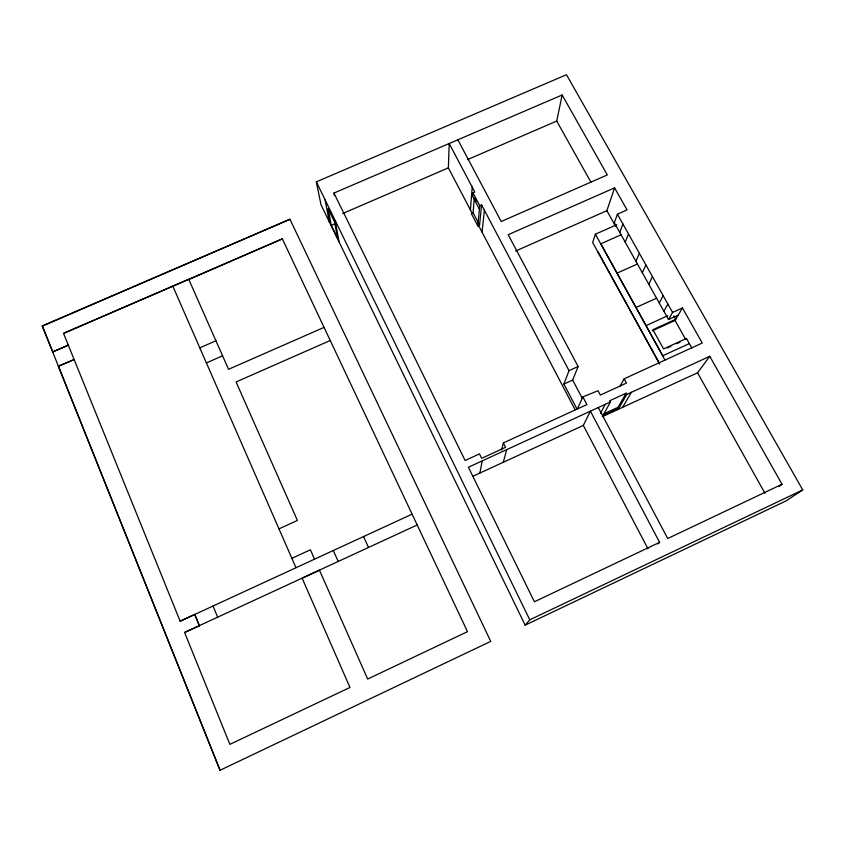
<?xml version="1.0" encoding="UTF-8"?>
<svg xmlns="http://www.w3.org/2000/svg" width="845" height="845" viewBox="0 0 845 845"><rect width="100%" height="100%" fill="white"/><g stroke="black" fill="none" stroke-linecap="round" stroke-linejoin="round"><path stroke-width="1.27" d="M472.165 213.267L448.378 167.87L449.213 143.523L474.816 192.058L472.989 192.85L472.704 196.41L479.421 209.169M470.422 209.93L472.218 187.136M473.073 212.76L471.32 213.521L477.816 225.921L479.569 225.15L473.073 212.76L474.309 198.068M477.816 225.921L479.749 205.684L472.989 192.85M479.569 225.15L481.576 204.881L479.749 205.684M482.083 232.185L484.386 210.215M479.865 473.063L482.22 460.884M590.887 182.108L556.728 121.067L562.147 94.978L333.944 193.072L334.377 195.575M501.56 449.973L503.356 442.928L586.926 404.575L582.86 396.875L598.038 390.76L600.341 395.069L626.451 383.091L624.138 378.813L702.248 343.028L682.443 307.96L672.588 312.439L668.511 319.537L614.326 222.721L617.41 214.197L627.064 209.919L614.6 187.854L508.204 234.699L578.117 366.508L572.646 380.06L563.89 384.053L577.177 409.392L582.86 396.875M503.282 462.278L506.715 449.624M616.713 224.759L595.376 234.223L592.641 242.494L659.66 364.089M515.672 251.007L606.868 210.69L614.6 187.854M619.765 232.428L622.945 224.041M563.89 384.053L569.023 370.649L578.117 366.508M625.226 242.188L628.5 233.938M635.915 261.295L639.39 253.32M642.316 272.724L645.907 264.929M648.749 284.226L652.467 276.6M473.263 476.105L583.325 425.415L590.401 411.166L659.618 542.353L657.716 543.948M600.51 413.268L605.263 404.332M659.28 303.038L663.188 295.687M626.821 394.425L626.156 393.189L609.731 400.741L610.396 401.977L602.929 415.708L618.698 408.452L626.821 394.425L709.758 356.305L782.026 484.269L778.868 486.519M619.881 386.587L624.138 378.813M663.885 311.266L667.877 304.042M603.425 414.008L618.065 407.269L626.156 393.189M622.575 407.332L631.426 392.302M652.277 330.817L675.049 320.466L682.443 307.96M691.833 348.013L686.478 338.465L685.76 339.563L675.049 320.466M602.305 416.669L697.558 372.793L709.758 356.305M525.157 625.152L529.773 619.829L802.75 489.92L566.467 74.73L316.336 181.833L321.005 204.754L525.157 625.152L785.987 500.937L802.75 489.92M220.038 770.27L490.734 641.366L289.951 219.267L42.25 325.895L220.038 770.27L58.347 366.117L74.223 359.505L58.548 366.318M184.59 632.472L199.367 625.754L194.751 614.452L180.143 621.202L63.544 333.374L282.346 238.86L467.475 631.659L367.67 679.053L319.463 570.195L302.13 578.212L349.967 687.45L229.872 744.361L184.59 632.472L417.145 524.988M659.618 542.353L534.399 601.767L468.405 467.232L610.396 401.977M782.026 484.269L667.719 538.508L598.302 407.533M291.874 558.323L310.4 549.789L314.509 559.052M686.478 338.465L663.568 348.932L652.9 329.698L675.725 319.315L673.792 315.882M667.487 347.918L670.909 346.355M676.623 343.735L680.045 342.172M278.987 528.885L297.408 520.457L236.072 381.961L330.205 340.514M689.362 343.588L662.786 355.745L600.858 243.782L620.927 234.857M646.108 325.589L667.708 315.776M668.511 319.537L678.208 315.132M636.084 307.464L656.417 298.274M617.082 273.115L637.267 264.062M206.381 362.938L222.584 355.808M199.779 347.844L215.929 340.767M190.062 279.019L282.346 238.86M342.69 213.531L448.378 167.87M467.538 159.599L556.728 121.067M331.282 225.33L328.082 208.641L334.578 221.971L337.577 238.29L331.282 225.33L334.821 223.798M52.77 351.879L68.403 345.109L52.77 351.879L42.25 325.895M42.461 326.117L289.951 219.267M180.143 621.202L412.054 514.172M199.367 625.754L194.751 614.452M63.544 333.374L188.731 279.294L228.551 369.297L324.026 327.406M172.929 286.423L295.94 567.629M562.147 94.978L607.312 174.936L501.201 221.506L457.874 139.805M617.41 214.197L672.588 312.439M606.868 210.69L615.751 226.555M697.558 372.793L764.947 493.237M595.376 234.223L664.962 360.054M598.028 251.916L658.815 362.209M618.065 407.269L618.698 408.452M481.576 204.881L569.023 370.649M572.646 380.06L582.342 398.46M474.996 199.04L476.21 201.353M478.587 225.509L575.118 409.74M583.325 425.415L647.957 548.775M503.356 442.928L505.574 447.343L481.671 458.317L479.474 453.881L465.099 460.483L333.944 193.072M316.336 181.833L529.773 619.829M363.487 536.459L368.483 547.391M333.257 550.401L338.19 561.397M212.982 605.907L217.64 617.177M325.04 199.684L329.36 221.971M335.138 220.418L339.067 241.945"/></g></svg>
